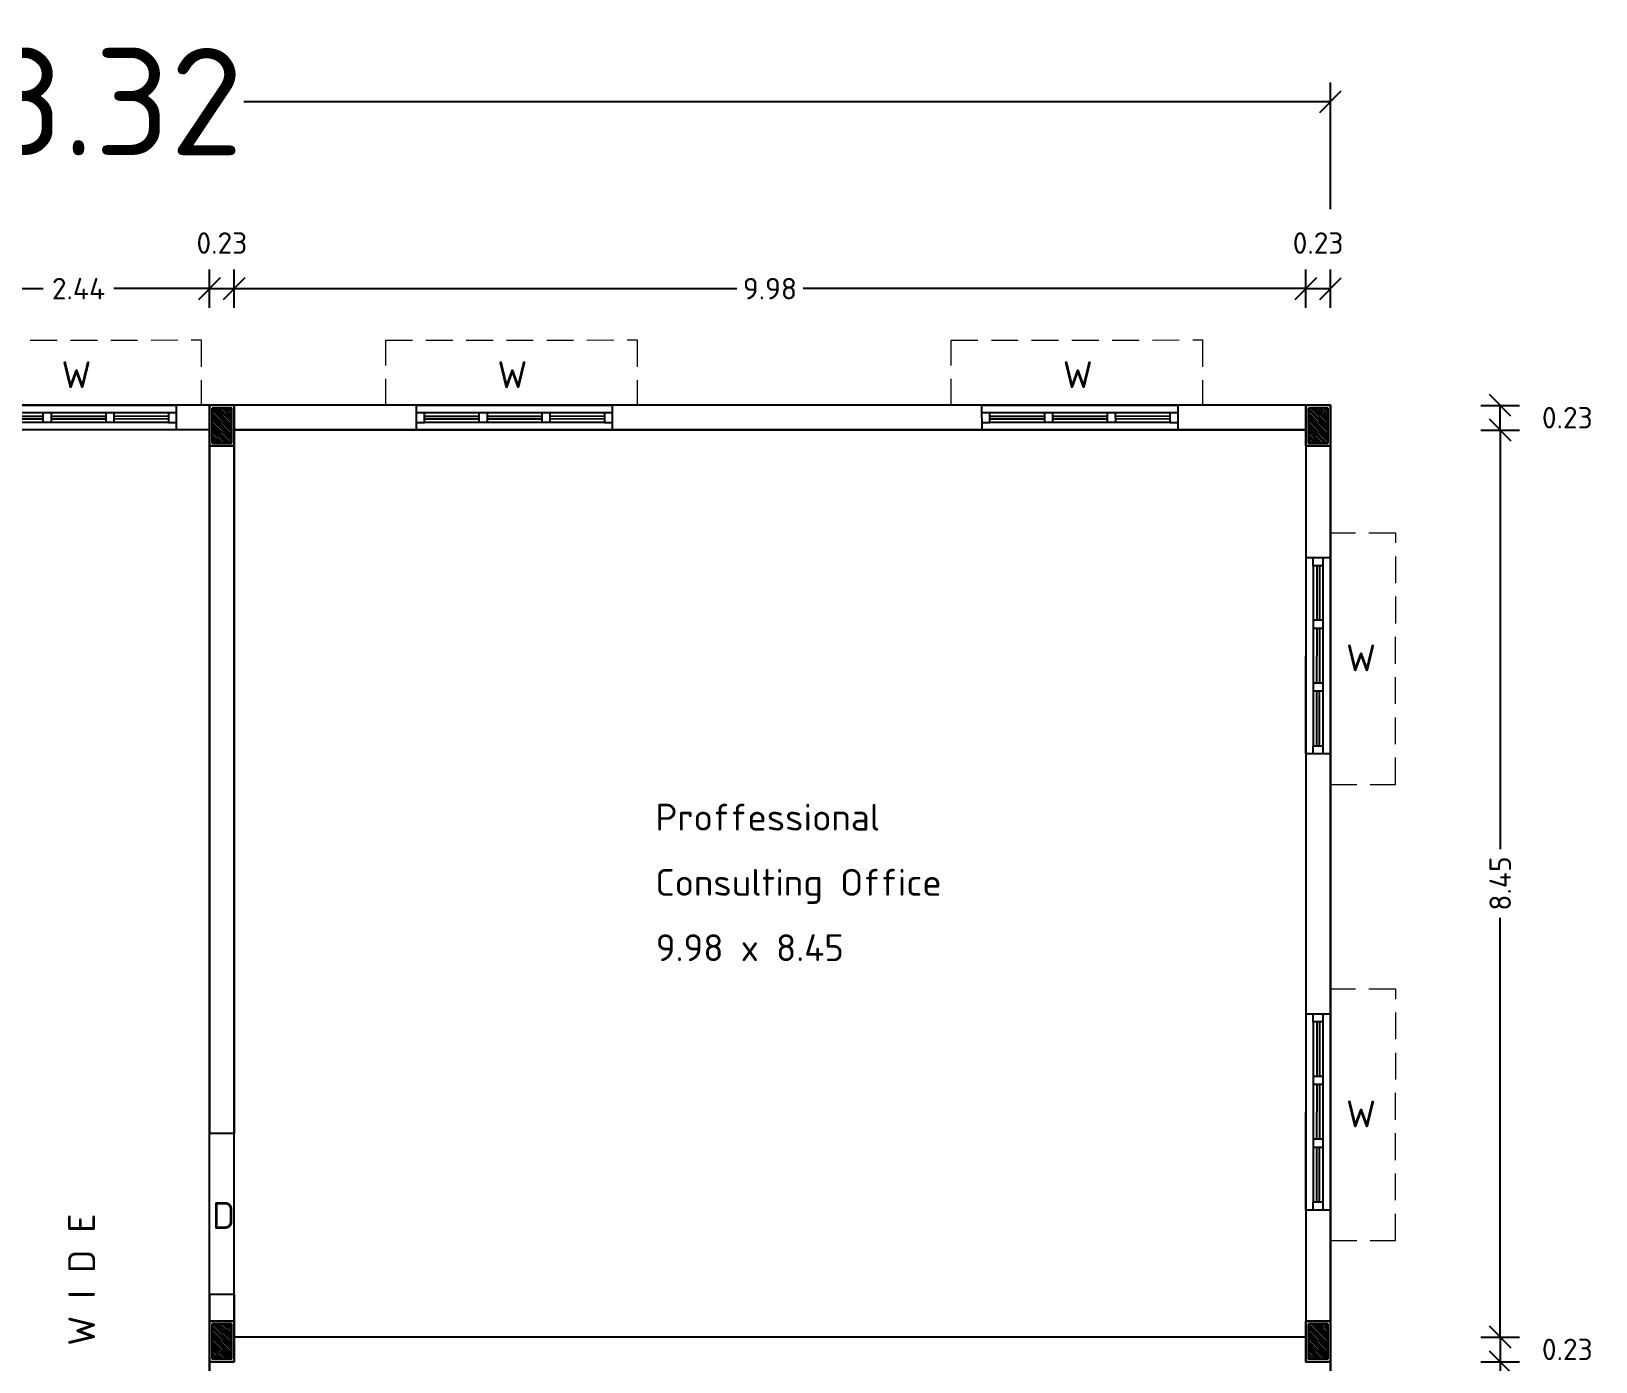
# Model space of a CAD drawing. Header units: metres. Extents: x 33037 to 86814, y -4407 to 25.
# Drawn here: x 86606.56 to 86621.13, y -4193.52 to -4181.12 of the extents above; entities that cross this region are included whole.
import ezdxf
from ezdxf.enums import TextEntityAlignment as Align

# ---------------------------------------------------------------- set-up
doc = ezdxf.new("R2010")
doc.units = ezdxf.units.M
doc.header["$MEASUREMENT"] = 0
doc.linetypes.add('HIDDEN', pattern=[0.375, 0.25, -0.125])
doc.layers.add('BLK_1_COVERED_AREA', color=140, linetype='Continuous', plot=False)
doc.layers.add('BLK_1_FLR_0_BLT_UP_AREA', color=1, linetype='Continuous', plot=False)
for name, color, linetype in [('BLK_1_FLR_0_CARPET_AREA', 10, 'Continuous'), ('BLK_1_FLR_0_REGULAR_ROOM_4', 117, 'Continuous'), ('Hatch', 9, 'Continuous'), ('Wall', 2, 'Continuous')]:
    doc.layers.add(name, color=color, linetype=linetype)
doc.layers.add('cols', color=4, linetype='Continuous', lineweight=30)
doc.layers.add('hidden', color=251, linetype='HIDDEN', lineweight=15)
doc.styles.add('ISO Proportional', font='isocpeur.ttf')
doc.dimstyles.new('SITE TO BOUND', dxfattribs={"dimtxt": 1, "dimasz": 0.2, "dimexe": 0.18, "dimexo": 0.0625, "dimgap": 0.09, "dimtad": 0, "dimtoh": 1, "dimzin": 0, "dimdsep": 46, "dimtxsty": 'ISO Proportional', "dimblk": 'OBLIQUE', "dimcen": 0.09, "dimclrd": 5, "dimclre": 2, "dimclrt": 7, "dimadec": 0, "dimazin": 0, "dimtfac": 1, "dimtofl": 0, "dimtmove": 2, "dimatfit": 3, "dimldrblk": 'OBLIQUE', "dimfxl": 0, "dimtolj": 1, "dimtzin": 0, "dimarcsym": 0})
doc.dimstyles.new('T-roman', dxfattribs={"dimtxt": 0.2, "dimasz": 0.2, "dimexe": 0.18, "dimexo": 0.0625, "dimgap": 0.09, "dimtad": 0, "dimtoh": 1, "dimzin": 0, "dimdsep": 46, "dimtxsty": 'ISO Proportional', "dimblk": 'OBLIQUE', "dimcen": 0.09, "dimclrd": 5, "dimclre": 2, "dimclrt": 7, "dimadec": 0, "dimazin": 0, "dimtfac": 1, "dimtofl": 0, "dimtmove": 2, "dimatfit": 3, "dimldrblk": 'OBLIQUE', "dimfxl": 0, "dimtolj": 1, "dimtzin": 0, "dimarcsym": 0})

# ---------------------------------------------------------------- blocks, each defined once
blk = doc.blocks.new('w')
for p, q in [((0, 0), (1.829, 0)), ((0.076, -0.07), (0, -0.07)), ((0.076, -0.159), (0.076, -0.07)), ((0.076, -0.07), (1.753, -0.07)), ((0.076, -0.102), (0.584, -0.102)), ((0.076, -0.127), (0.584, -0.127)), ((0.584, -0.159), (0.584, -0.07)), ((0.66, -0.159), (0.66, -0.07)), ((0.66, -0.102), (1.168, -0.102)), ((0.66, -0.127), (1.168, -0.127)), ((1.168, -0.159), (1.168, -0.07)), ((1.245, -0.159), (1.245, -0.07)), ((1.245, -0.102), (1.753, -0.102)), ((1.245, -0.127), (1.753, -0.127)), ((1.829, -0.07), (1.753, -0.07)), ((1.753, -0.07), (1.753, -0.159)), ((0, -0.159), (0.076, -0.159)), ((0, -0.229), (1.829, -0.229)), ((0.076, -0.159), (1.753, -0.159)), ((1.753, -0.159), (1.829, -0.159))]:
    blk.add_line(p, q)
at = {"layer": 'hidden'}
for p, q in [((-0.229, -0.838), (-0.229, -0.229)), ((2.113, -0.227), (2.113, -0.837)), ((2.113, -0.837), (-0.229, -0.838))]:
    blk.add_line(p, q, dxfattribs=at)
at = {"layer": 'Wall'}
for p, q in [((0, 0), (0, -0.229)), ((1.829, -0.229), (1.829, 0))]:
    blk.add_line(p, q, dxfattribs=at)
blk = doc.blocks.new('_Oblique')
at = {"color": 0, "linetype": 'ByBlock', "lineweight": -2}
blk.add_line((-0.5, -0.5), (0.5, 0.5), dxfattribs=at)
blk = doc.blocks.new('*D1343')
at = {"color": 2, "lineweight": -2}
for p, q in [((86620.063, -4184.609), (86620.423, -4184.609)), ((86620.063, -4184.839), (86620.423, -4184.839))]:
    blk.add_line(p, q, dxfattribs=at)
at = {"color": 5, "lineweight": -2}
blk.add_line((86620.243, -4184.839), (86620.243, -4184.609), dxfattribs=at)
at = {"color": 5, "lineweight": -2, "xscale": 0.2, "yscale": 0.2, "zscale": 0.2}
for p, rotation in [((86620.243, -4184.609), 90), ((86620.243, -4184.839), 270)]:
    blk.add_blockref('_Oblique', p, dxfattribs=dict(at, rotation=rotation))
at = {"color": 7, "insert": (86620.868, -4184.724), "char_height": 0.2, "attachment_point": 5, "style": 'ISO Proportional'}
blk.add_mtext('\\A1;0.23', dxfattribs=at)
blk = doc.blocks.new('*D1320')
at = {"color": 2, "lineweight": -2}
for p, q in [((86620.063, -4184.839), (86620.423, -4184.839)), ((86620.063, -4193.289), (86620.423, -4193.289))]:
    blk.add_line(p, q, dxfattribs=at)
at = {"color": 5, "lineweight": -2}
for p, q in [((86620.243, -4184.839), (86620.243, -4188.744)), ((86620.243, -4193.289), (86620.243, -4189.384))]:
    blk.add_line(p, q, dxfattribs=at)
at = {"color": 5, "lineweight": -2, "xscale": 0.2, "yscale": 0.2, "zscale": 0.2}
for p, rotation in [((86620.243, -4184.839), 90), ((86620.243, -4193.289), 270)]:
    blk.add_blockref('_Oblique', p, dxfattribs=dict(at, rotation=rotation))
at = {"color": 7, "insert": (86620.243, -4189.064), "char_height": 0.2, "attachment_point": 5, "rotation": 90, "style": 'ISO Proportional'}
blk.add_mtext('\\A1;8.45', dxfattribs=at)
blk = doc.blocks.new('*D1321')
at = {"color": 2, "lineweight": -2}
for p, q in [((86620.063, -4193.289), (86620.423, -4193.289)), ((86620.063, -4193.519), (86620.423, -4193.519))]:
    blk.add_line(p, q, dxfattribs=at)
at = {"color": 5, "lineweight": -2}
blk.add_line((86620.243, -4193.289), (86620.243, -4193.519), dxfattribs=at)
at = {"color": 5, "lineweight": -2, "xscale": 0.2, "yscale": 0.2, "zscale": 0.2}
for p, rotation in [((86620.243, -4193.289), 90), ((86620.243, -4193.519), 270)]:
    blk.add_blockref('_Oblique', p, dxfattribs=dict(at, rotation=rotation))
at = {"color": 7, "insert": (86620.868, -4193.404), "char_height": 0.2, "attachment_point": 5, "style": 'ISO Proportional'}
blk.add_mtext('\\A1;0.23', dxfattribs=at)
blk = doc.blocks.new('*D1322')
at = {"color": 2, "lineweight": -2}
for p, q in [((86620.063, -4193.519), (86620.423, -4193.519)), ((86620.063, -4202.204), (86620.423, -4202.204))]:
    blk.add_line(p, q, dxfattribs=at)
at = {"color": 5, "lineweight": -2}
for p, q in [((86620.243, -4193.519), (86620.243, -4197.551)), ((86620.243, -4202.204), (86620.243, -4198.171))]:
    blk.add_line(p, q, dxfattribs=at)
at = {"color": 5, "lineweight": -2, "xscale": 0.2, "yscale": 0.2, "zscale": 0.2}
for p, rotation in [((86620.243, -4193.519), 90), ((86620.243, -4202.204), 270)]:
    blk.add_blockref('_Oblique', p, dxfattribs=dict(at, rotation=rotation))
at = {"color": 7, "insert": (86620.243, -4197.861), "char_height": 0.2, "attachment_point": 5, "rotation": 90, "style": 'ISO Proportional'}
blk.add_mtext('\\A1;8.69', dxfattribs=at)
blk = doc.blocks.new('*D1334')
at = {"color": 2, "lineweight": -2}
for p, q in [((86595.342, -4182.78), (86595.342, -4181.6)), ((86618.662, -4182.78), (86618.662, -4181.6))]:
    blk.add_line(p, q, dxfattribs=at)
at = {"color": 5, "lineweight": -2}
for p, q in [((86595.342, -4181.78), (86605.462, -4181.78)), ((86618.662, -4181.78), (86608.542, -4181.78))]:
    blk.add_line(p, q, dxfattribs=at)
at = {"color": 5, "lineweight": -2, "xscale": 0.2, "yscale": 0.2, "zscale": 0.2, "rotation": 180}
blk.add_blockref('_Oblique', (86595.342, -4181.78), dxfattribs=at)
at = {"color": 5, "lineweight": -2, "xscale": 0.2, "yscale": 0.2, "zscale": 0.2}
blk.add_blockref('_Oblique', (86618.662, -4181.78), dxfattribs=at)
at = {"color": 7, "insert": (86607.002, -4181.78), "char_height": 1, "attachment_point": 5, "style": 'ISO Proportional'}
blk.add_mtext('\\A1;23.32', dxfattribs=at)
blk = doc.blocks.new('*D1337')
at = {"color": 2, "lineweight": -2}
for p, q in [((86605.782, -4183.702), (86605.782, -4183.342)), ((86608.222, -4183.702), (86608.222, -4183.342))]:
    blk.add_line(p, q, dxfattribs=at)
at = {"color": 5, "lineweight": -2}
for p, q in [((86605.782, -4183.522), (86606.672, -4183.522)), ((86608.222, -4183.522), (86607.332, -4183.522))]:
    blk.add_line(p, q, dxfattribs=at)
at = {"color": 5, "lineweight": -2, "xscale": 0.2, "yscale": 0.2, "zscale": 0.2, "rotation": 180}
blk.add_blockref('_Oblique', (86605.782, -4183.522), dxfattribs=at)
at = {"color": 5, "lineweight": -2, "xscale": 0.2, "yscale": 0.2, "zscale": 0.2}
blk.add_blockref('_Oblique', (86608.222, -4183.522), dxfattribs=at)
at = {"color": 7, "insert": (86607.002, -4183.522), "char_height": 0.2, "attachment_point": 5, "style": 'ISO Proportional'}
blk.add_mtext('\\A1;2.44', dxfattribs=at)
blk = doc.blocks.new('*D1338')
at = {"color": 2, "lineweight": -2}
for p, q in [((86608.222, -4183.702), (86608.222, -4183.342)), ((86608.452, -4183.702), (86608.452, -4183.342))]:
    blk.add_line(p, q, dxfattribs=at)
at = {"color": 5, "lineweight": -2}
blk.add_line((86608.222, -4183.522), (86608.452, -4183.522), dxfattribs=at)
at = {"color": 5, "lineweight": -2, "xscale": 0.2, "yscale": 0.2, "zscale": 0.2, "rotation": 180}
blk.add_blockref('_Oblique', (86608.222, -4183.522), dxfattribs=at)
at = {"color": 5, "lineweight": -2, "xscale": 0.2, "yscale": 0.2, "zscale": 0.2}
blk.add_blockref('_Oblique', (86608.452, -4183.522), dxfattribs=at)
at = {"color": 7, "insert": (86608.337, -4183.097), "char_height": 0.2, "attachment_point": 5, "style": 'ISO Proportional'}
blk.add_mtext('\\A1;0.23', dxfattribs=at)
blk = doc.blocks.new('*D1339')
at = {"color": 2, "lineweight": -2}
for p, q in [((86608.452, -4183.702), (86608.452, -4183.342)), ((86618.432, -4183.702), (86618.432, -4183.342))]:
    blk.add_line(p, q, dxfattribs=at)
at = {"color": 5, "lineweight": -2}
for p, q in [((86608.452, -4183.522), (86613.132, -4183.522)), ((86618.432, -4183.522), (86613.752, -4183.522))]:
    blk.add_line(p, q, dxfattribs=at)
at = {"color": 5, "lineweight": -2, "xscale": 0.2, "yscale": 0.2, "zscale": 0.2, "rotation": 180}
blk.add_blockref('_Oblique', (86608.452, -4183.522), dxfattribs=at)
at = {"color": 5, "lineweight": -2, "xscale": 0.2, "yscale": 0.2, "zscale": 0.2}
blk.add_blockref('_Oblique', (86618.432, -4183.522), dxfattribs=at)
at = {"color": 7, "insert": (86613.442, -4183.522), "char_height": 0.2, "attachment_point": 5, "style": 'ISO Proportional'}
blk.add_mtext('\\A1;9.98', dxfattribs=at)
blk = doc.blocks.new('*D1291')
at = {"color": 2, "lineweight": -2}
for p, q in [((86618.432, -4183.702), (86618.432, -4183.342)), ((86618.662, -4183.702), (86618.662, -4183.342))]:
    blk.add_line(p, q, dxfattribs=at)
at = {"color": 5, "lineweight": -2}
blk.add_line((86618.432, -4183.522), (86618.662, -4183.522), dxfattribs=at)
at = {"color": 5, "lineweight": -2, "xscale": 0.2, "yscale": 0.2, "zscale": 0.2, "rotation": 180}
blk.add_blockref('_Oblique', (86618.432, -4183.522), dxfattribs=at)
at = {"color": 5, "lineweight": -2, "xscale": 0.2, "yscale": 0.2, "zscale": 0.2}
blk.add_blockref('_Oblique', (86618.662, -4183.522), dxfattribs=at)
at = {"color": 7, "insert": (86618.547, -4183.097), "char_height": 0.2, "attachment_point": 5, "style": 'ISO Proportional'}
blk.add_mtext('\\A1;0.23', dxfattribs=at)

msp = doc.modelspace()

# ---------------------------------------------------------------- hatches: boundary and pattern name
at = {"layer": 'Hatch', "ltscale": 0.1}
h = msp.add_hatch(dxfattribs=at)
h.set_pattern_fill('ANSI31', color=251, scale=0.127, angle=-90)
h.set_pattern_definition([(315, (86608.223064, -4184.608706), (0.0112253, 0.0112253), [])])
h.paths.add_polyline_path([(86608.42626, -4184.63411), (86608.24706, -4184.63411), (86608.24706, -4184.96051), (86608.42626, -4184.96051)])
h = msp.add_hatch(dxfattribs=at)
h.set_pattern_fill('ANSI31', color=251, scale=0.127, angle=-90)
h.set_pattern_definition([(315, (86618.433064, -4184.608706), (0.0112253, 0.0112253), [])])
h.paths.add_polyline_path([(86618.63626, -4184.63411), (86618.45706, -4184.63411), (86618.45706, -4184.96051), (86618.63626, -4184.96051)])
h = msp.add_hatch(dxfattribs=at)
h.set_pattern_fill('ANSI31', color=251, scale=0.127, angle=-90)
h.set_pattern_definition([(315, (86608.223064, -4193.141458), (0.0112253, 0.0112253), [])])
h.paths.add_polyline_path([(86608.42626, -4193.16686), (86608.24706, -4193.16686), (86608.24706, -4193.49326), (86608.42626, -4193.49326)])
h = msp.add_hatch(dxfattribs=at)
h.set_pattern_fill('ANSI31', color=251, scale=0.127, angle=-90)
h.set_pattern_definition([(315, (86618.433064, -4193.141458), (0.0112253, 0.0112253), [])])
h.paths.add_polyline_path([(86618.63626, -4193.16686), (86618.45706, -4193.16686), (86618.45706, -4193.49326), (86618.63626, -4193.49326)])

# ---------------------------------------------------------------- linework, layer by layer
for p, q in [((86618.66166, -4184.60871), (86595.34166, -4184.60871)), ((86618.66166, -4184.60871), (86618.66166, -4206.77871)), ((86608.22166, -4184.83871), (86605.78166, -4184.83871)), ((86608.22166, -4184.83871), (86608.22166, -4191.39253)), ((86618.43166, -4184.83871), (86608.45166, -4184.83871)), ((86608.45166, -4184.83871), (86608.45166, -4191.39253)), ((86618.43166, -4184.83871), (86618.43166, -4193.28871)), ((86608.45166, -4191.39253), (86608.22166, -4191.39253)), ((86608.22166, -4192.89253), (86608.22166, -4193.82676)), ((86608.45166, -4192.89253), (86608.22166, -4192.89253)), ((86608.45166, -4192.89253), (86608.45166, -4193.28871)), ((86618.43166, -4193.28871), (86608.45166, -4193.28871))]:
    msp.add_line(p, q)
at = {"layer": 'BLK_1_COVERED_AREA'}
msp.add_lwpolyline([(86595.34166, -4206.77871), (86618.66166, -4206.77871), (86618.66166, -4184.60871), (86595.34166, -4184.60871)], close=True, dxfattribs=at)
at = {"layer": 'BLK_1_FLR_0_BLT_UP_AREA', "color": 18}
msp.add_lwpolyline([(86595.34166, -4206.77871), (86618.66166, -4206.77871), (86618.66166, -4184.60871), (86595.34166, -4184.60871)], close=True, dxfattribs=at)
at = {"layer": 'BLK_1_FLR_0_CARPET_AREA'}
for points in [[(86605.78166, -4206.54871), (86608.22166, -4206.54871), (86608.22166, -4184.83871), (86605.78166, -4184.83871)], [(86608.45166, -4184.83871), (86618.43166, -4184.83871), (86618.43166, -4193.28871), (86608.45166, -4193.28871)]]:
    msp.add_lwpolyline(points, close=True, dxfattribs=at)
at = {"layer": 'BLK_1_FLR_0_REGULAR_ROOM_4', "color": 2}
msp.add_lwpolyline([(86608.45166, -4184.83871), (86618.43166, -4184.83871), (86618.43166, -4193.28871), (86608.45166, -4193.28871)], close=True, dxfattribs=at)
at = {"layer": 'cols', "linetype": 'Continuous'}
for points in [[(86608.22166, -4184.60871), (86608.22166, -4184.98591), (86608.45166, -4184.98591), (86608.45166, -4184.60871)], [(86608.24706, -4184.63411), (86608.24706, -4184.96051), (86608.42626, -4184.96051), (86608.42626, -4184.63411)], [(86618.43166, -4184.60871), (86618.43166, -4184.98591), (86618.66166, -4184.98591), (86618.66166, -4184.60871)], [(86618.45706, -4184.63411), (86618.45706, -4184.96051), (86618.63626, -4184.96051), (86618.63626, -4184.63411)], [(86608.22166, -4193.14146), (86608.22166, -4193.51866), (86608.45166, -4193.51866), (86608.45166, -4193.14146)], [(86608.24706, -4193.16686), (86608.24706, -4193.49326), (86608.42626, -4193.49326), (86608.42626, -4193.16686)], [(86618.43166, -4193.14146), (86618.43166, -4193.51866), (86618.66166, -4193.51866), (86618.66166, -4193.14146)], [(86618.45706, -4193.16686), (86618.45706, -4193.49326), (86618.63626, -4193.49326), (86618.63626, -4193.16686)]]:
    msp.add_lwpolyline(points, close=True, dxfattribs=at)

# ---------------------------------------------------------------- block references
at = {"rotation": 180.0342510627596}
for p in [(86607.91606, -4184.83816), (86611.97625, -4184.83816), (86617.24261, -4184.83816)]:
    msp.add_blockref('w', p, dxfattribs=at)
at = {"xscale": -1, "rotation": 89.96574893814665}
for p in [(86618.43221, -4186.02776), (86618.43221, -4190.27643)]:
    msp.add_blockref('w', p, dxfattribs=at)

# ---------------------------------------------------------------- texts
at = {"style": 'ISO Proportional'}
for p in [(86606.98251, -4184.32327), (86611.0427, -4184.32327), (86616.30906, -4184.32327), (86618.9471, -4186.96131), (86618.9471, -4191.20998)]:
    msp.add_text('W', height=0.25, dxfattribs=at).set_placement(p, align=Align.MIDDLE)
for s, p in [('Proffessional ', (86612.37423, -4188.57072)), ('Consulting Office', (86612.37423, -4189.17799)), ('9.98 x 8.45', (86612.37866, -4189.78642)), ('D', (86608.24547, -4192.28097))]:
    msp.add_text(s, height=0.25, dxfattribs=at).set_placement(p)
msp.add_text('C O R R I D O R   2 . 4 4  M      W I D E', height=0.25, rotation=90, dxfattribs=at).set_placement((86607.15633, -4199.10151))

# ---------------------------------------------------------------- dimensions: what is measured, and where the dimension line sits
dim = msp.add_aligned_dim(p1=(86595.34166, -4184.60871), p2=(86618.66166, -4184.60871), distance=2.82827, dimstyle='SITE TO BOUND')
dim.commit()
dim.dimension.update_dxf_attribs({"geometry": '*D1334', "text_midpoint": (86607.00166, -4181.78043)})
for base, p1, p2, picture, middle in [((86608.45166, -4183.52241), (86608.22166, -4184.83871), (86608.45166, -4184.83871), '*D1338', (86608.33666, -4183.09741)), ((86618.66166, -4183.52241), (86618.43166, -4184.83871), (86618.66166, -4184.60871), '*D1291', (86618.54666, -4183.09741)), ((86608.22166, -4183.52241), (86605.78166, -4184.83871), (86608.22166, -4184.83871), '*D1337', (86607.00166, -4183.52241)), ((86618.43166, -4183.52241), (86608.45166, -4184.83871), (86618.43166, -4184.83871), '*D1339', (86613.44166, -4183.52241))]:
    dim = msp.add_linear_dim(base=base, p1=p1, p2=p2, dimstyle='T-roman', override={"dimfxl": 0.18})
    dim.commit()
    dim.dimension.update_dxf_attribs({"geometry": picture, "text_midpoint": middle})
dim = msp.add_aligned_dim(p1=(86618.43166, -4184.83871), p2=(86618.43166, -4184.60871), distance=-1.81087, dimstyle='T-roman', override={"dimfxl": 0.18})
dim.commit()
dim.dimension.update_dxf_attribs({"geometry": '*D1343', "text_midpoint": (86620.86754, -4184.72371)})
for base, p1, p2, picture, middle in [((86620.24254, -4193.28871), (86618.43166, -4184.83871), (86618.43166, -4193.28871), '*D1320', (86620.24254, -4189.06371)), ((86620.24254, -4193.51871), (86618.43166, -4193.28871), (86618.43166, -4193.51871), '*D1321', (86620.86754, -4193.40371)), ((86620.2425378334, -4202.2037062648), (86618.4316641928, -4193.5187062648), (86618.4316641928, -4202.2037062648), '*D1322', (86620.2425378334, -4197.8612062649))]:
    dim = msp.add_linear_dim(base=base, p1=p1, p2=p2, angle=270, dimstyle='T-roman', override={"dimfxl": 0.18})
    dim.commit()
    dim.dimension.update_dxf_attribs({"geometry": picture, "text_midpoint": middle})

doc.saveas('drawing.dxf')
